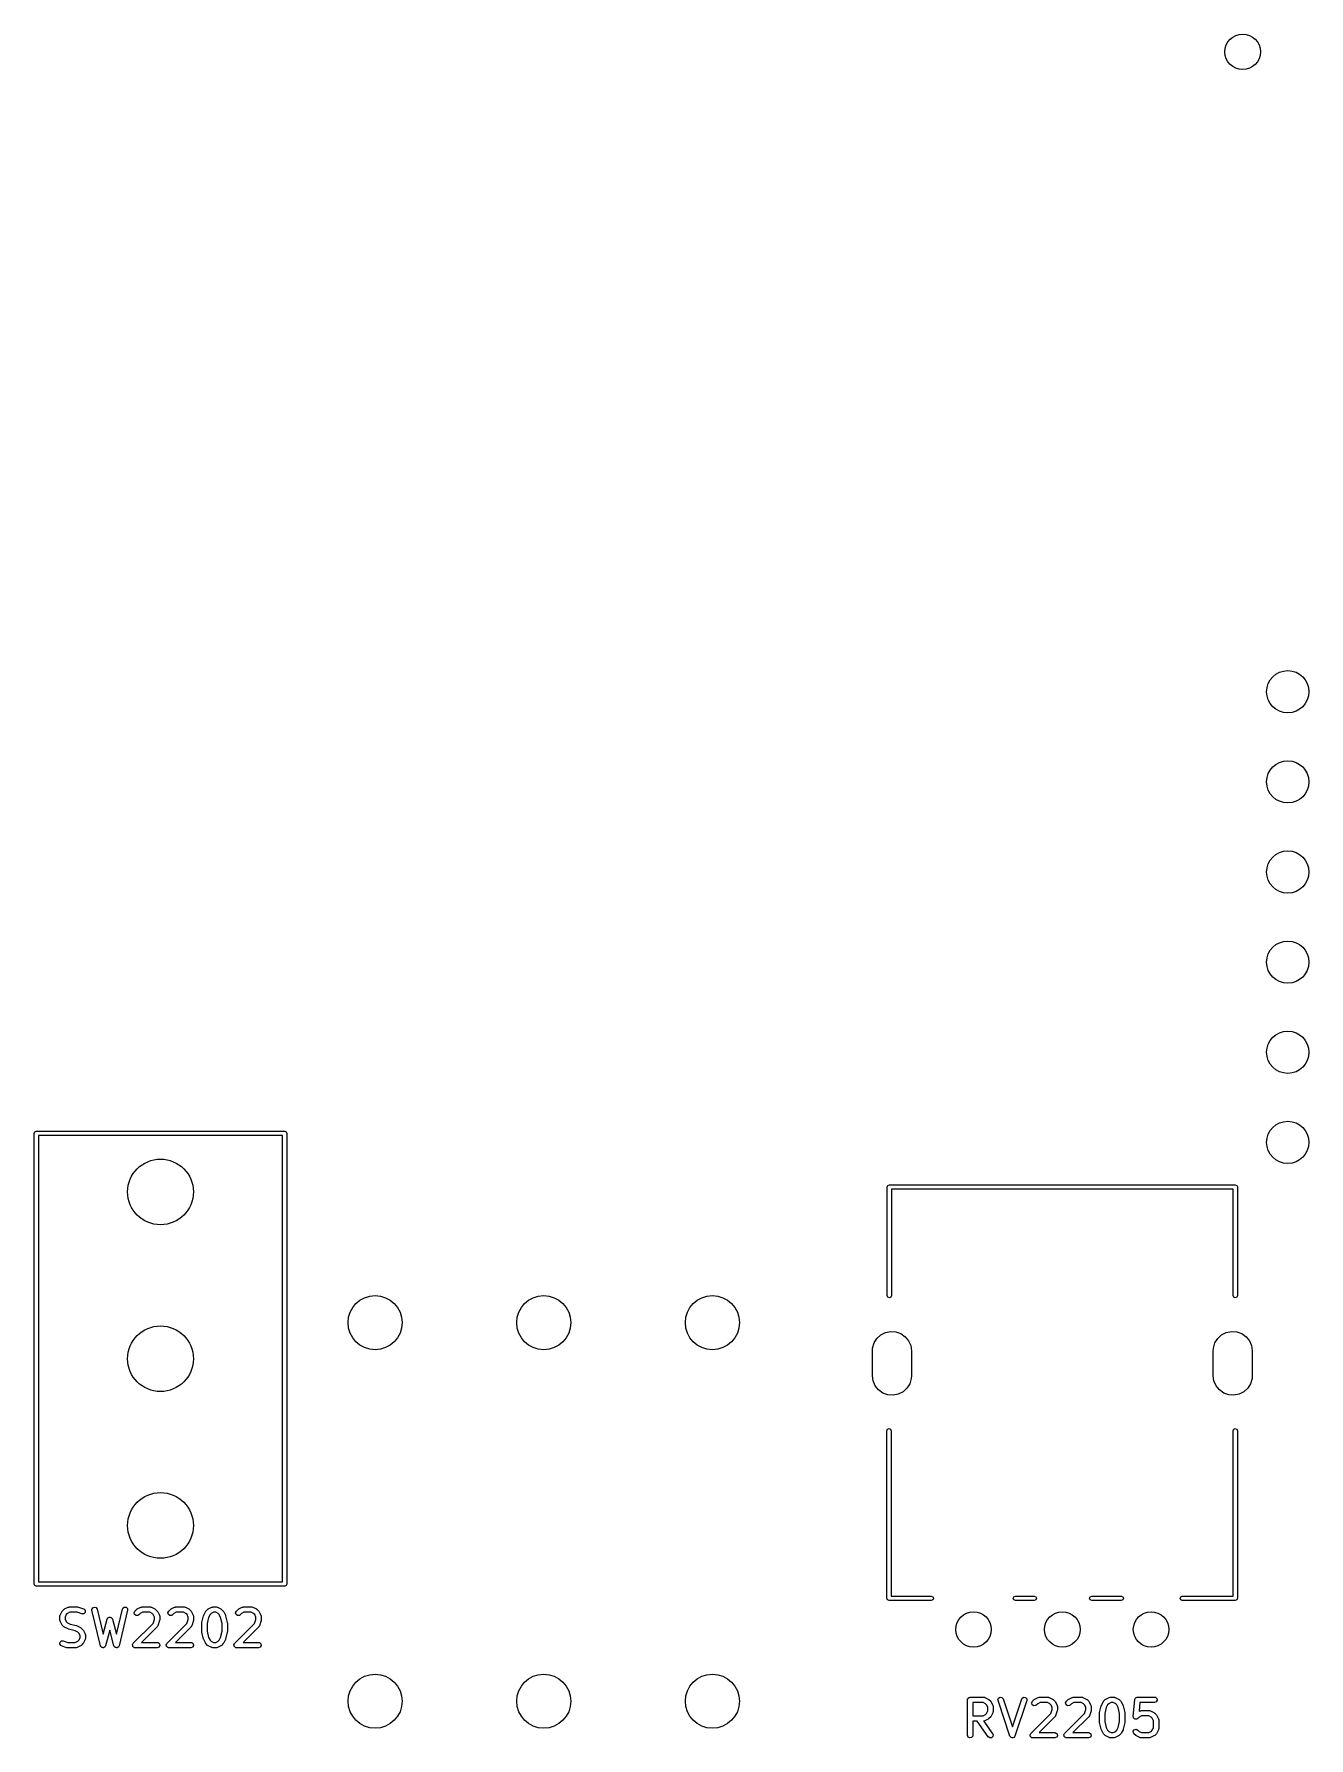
# Model space of a CAD drawing. Extents: x 126 to 289, y -245 to -37.
# Drawn here: x 248.41 to 284.31, y -135.4 to -87.38 of the extents above; entities that cross this region are included whole.
import ezdxf

# ---------------------------------------------------------------- set-up
doc = ezdxf.new("R2010")
doc.units = 0
doc.layers.add('BLACK', color=7, linetype='CONTINUOUS')

msp = doc.modelspace()

# ---------------------------------------------------------------- linework, layer by layer
at = {"layer": 'BLACK', "linetype": 'CONTINUOUS'}
for p, q in [((248.408, -118.364), (248.426, -118.322)), ((248.408, -131.064), (248.408, -118.364)), ((248.426, -118.322), (248.468, -118.304)), ((248.468, -118.304), (255.468, -118.304)), ((248.528, -118.424), (248.528, -131.004)), ((255.408, -118.424), (248.528, -118.424)), ((255.408, -131.004), (255.408, -118.424)), ((255.468, -118.304), (255.51, -118.322)), ((255.51, -118.322), (255.528, -118.364)), ((255.528, -118.364), (255.528, -131.064)), ((272.438, -119.874), (272.456, -119.832)), ((272.438, -122.934), (272.438, -119.874)), ((272.456, -119.832), (272.498, -119.814)), ((272.498, -119.814), (282.238, -119.814)), ((282.178, -119.934), (272.558, -119.934)), ((272.558, -119.934), (272.558, -122.934)), ((282.178, -122.934), (282.178, -119.934)), ((282.238, -119.814), (282.28, -119.832)), ((282.28, -119.832), (282.298, -119.874)), ((282.298, -119.874), (282.298, -122.934)), ((272.456, -122.976), (272.438, -122.934)), ((272.498, -122.994), (272.456, -122.976)), ((272.54, -122.976), (272.498, -122.994)), ((272.558, -122.934), (272.54, -122.976)), ((282.196, -122.976), (282.178, -122.934)), ((282.238, -122.994), (282.196, -122.976)), ((282.28, -122.976), (282.238, -122.994)), ((282.298, -122.934), (282.28, -122.976)), ((272.024, -124.414), (272.066, -124.27)), ((272.066, -124.27), (272.144, -124.143)), ((272.144, -124.143), (272.254, -124.042)), ((272.254, -124.042), (272.387, -123.975)), ((272.387, -123.975), (272.533, -123.945)), ((272.533, -123.945), (272.682, -123.956)), ((272.682, -123.956), (272.823, -124.007)), ((272.823, -124.007), (272.945, -124.093)), ((272.945, -124.093), (273.038, -124.209)), ((273.038, -124.209), (273.098, -124.346)), ((273.098, -124.346), (273.118, -124.494)), ((281.624, -124.414), (281.666, -124.27)), ((281.666, -124.27), (281.744, -124.143)), ((281.744, -124.143), (281.854, -124.042)), ((281.854, -124.042), (281.987, -123.975)), ((281.987, -123.975), (282.133, -123.945)), ((282.133, -123.945), (282.282, -123.956)), ((282.282, -123.956), (282.423, -124.007)), ((282.423, -124.007), (282.545, -124.093)), ((282.545, -124.093), (282.638, -124.209)), ((282.638, -124.209), (282.698, -124.346)), ((282.698, -124.346), (282.718, -124.494)), ((272.018, -124.494), (272.024, -124.414)), ((272.018, -125.194), (272.018, -124.494)), ((273.118, -124.494), (273.118, -125.194)), ((281.618, -124.494), (281.624, -124.414)), ((281.618, -125.194), (281.618, -124.494)), ((282.718, -124.494), (282.718, -125.194)), ((272.038, -125.342), (272.018, -125.194)), ((273.112, -125.274), (273.07, -125.418)), ((273.118, -125.194), (273.112, -125.274)), ((281.638, -125.342), (281.618, -125.194)), ((282.712, -125.274), (282.67, -125.418)), ((282.718, -125.194), (282.712, -125.274)), ((272.098, -125.479), (272.038, -125.342)), ((272.191, -125.595), (272.098, -125.479)), ((272.313, -125.681), (272.191, -125.595)), ((272.454, -125.732), (272.313, -125.681)), ((272.603, -125.743), (272.454, -125.732)), ((272.749, -125.713), (272.603, -125.743)), ((272.882, -125.646), (272.749, -125.713)), ((272.992, -125.545), (272.882, -125.646)), ((273.07, -125.418), (272.992, -125.545)), ((281.698, -125.479), (281.638, -125.342)), ((281.791, -125.595), (281.698, -125.479)), ((281.913, -125.681), (281.791, -125.595)), ((282.054, -125.732), (281.913, -125.681)), ((282.203, -125.743), (282.054, -125.732)), ((282.349, -125.713), (282.203, -125.743)), ((282.482, -125.646), (282.349, -125.713)), ((282.592, -125.545), (282.482, -125.646)), ((282.67, -125.418), (282.592, -125.545)), ((272.428, -126.744), (272.446, -126.702)), ((272.428, -131.464), (272.428, -126.744)), ((272.446, -126.702), (272.488, -126.684)), ((272.488, -126.684), (272.53, -126.702)), ((272.53, -126.702), (272.548, -126.744)), ((272.548, -126.744), (272.548, -131.404)), ((282.178, -126.744), (282.196, -126.702)), ((282.178, -131.404), (282.178, -126.744)), ((282.196, -126.702), (282.238, -126.684)), ((282.238, -126.684), (282.28, -126.702)), ((282.28, -126.702), (282.298, -126.744)), ((282.298, -126.744), (282.298, -131.464)), ((248.426, -131.106), (248.408, -131.064)), ((248.528, -131.004), (255.408, -131.004)), ((255.528, -131.064), (255.51, -131.106)), ((248.468, -131.124), (248.426, -131.106)), ((255.468, -131.124), (248.468, -131.124)), ((255.51, -131.106), (255.468, -131.124)), ((272.446, -131.506), (272.428, -131.464)), ((272.488, -131.524), (272.446, -131.506)), ((272.493, -131.522), (272.488, -131.524)), ((272.498, -131.524), (272.493, -131.522)), ((273.678, -131.524), (272.498, -131.524)), ((272.548, -131.404), (273.678, -131.404)), ((273.678, -131.404), (273.72, -131.422)), ((273.72, -131.506), (273.678, -131.524)), ((273.72, -131.422), (273.738, -131.464)), ((273.738, -131.464), (273.72, -131.506)), ((275.988, -131.464), (276.006, -131.422)), ((276.006, -131.506), (275.988, -131.464)), ((276.006, -131.422), (276.048, -131.404)), ((276.048, -131.524), (276.006, -131.506)), ((276.048, -131.404), (276.578, -131.404)), ((276.578, -131.524), (276.048, -131.524)), ((276.578, -131.404), (276.62, -131.422)), ((276.62, -131.506), (276.578, -131.524)), ((276.62, -131.422), (276.638, -131.464)), ((276.638, -131.464), (276.62, -131.506)), ((278.138, -131.464), (278.156, -131.422)), ((278.156, -131.506), (278.138, -131.464)), ((278.156, -131.422), (278.198, -131.404)), ((278.198, -131.524), (278.156, -131.506)), ((278.198, -131.404), (279.028, -131.404)), ((279.028, -131.524), (278.198, -131.524)), ((279.028, -131.404), (279.07, -131.422)), ((279.07, -131.506), (279.028, -131.524)), ((279.07, -131.422), (279.088, -131.464)), ((279.088, -131.464), (279.07, -131.506)), ((280.688, -131.464), (280.706, -131.422)), ((280.706, -131.506), (280.688, -131.464)), ((280.706, -131.422), (280.748, -131.404)), ((280.748, -131.524), (280.706, -131.506)), ((280.748, -131.404), (282.178, -131.404)), ((282.238, -131.524), (280.748, -131.524)), ((282.28, -131.506), (282.238, -131.524)), ((282.298, -131.464), (282.28, -131.506)), ((249.131, -131.977), (249.136, -131.951)), ((249.131, -132.072), (249.131, -131.977)), ((249.136, -131.951), (249.138, -131.948)), ((249.138, -131.948), (249.139, -131.943)), ((249.139, -131.943), (249.187, -131.848)), ((249.187, -131.848), (249.2, -131.83)), ((249.2, -131.83), (249.201, -131.829)), ((249.201, -131.829), (249.248, -131.781)), ((249.248, -131.781), (249.267, -131.768)), ((249.267, -131.768), (249.268, -131.767)), ((249.268, -131.767), (249.363, -131.719)), ((249.315, -131.926), (249.281, -131.995)), ((249.281, -131.995), (249.281, -132.054)), ((249.346, -131.896), (249.315, -131.926)), ((249.414, -131.861), (249.346, -131.896)), ((249.363, -131.719), (249.388, -131.712)), ((249.388, -131.712), (249.392, -131.713)), ((249.392, -131.713), (249.397, -131.711)), ((249.397, -131.711), (249.635, -131.711)), ((249.622, -131.861), (249.414, -131.861)), ((249.754, -131.905), (249.622, -131.861)), ((249.635, -131.711), (249.657, -131.715)), ((249.657, -131.715), (249.658, -131.715)), ((249.658, -131.715), (249.801, -131.763)), ((249.805, -131.904), (249.754, -131.905)), ((249.801, -131.763), (249.824, -131.775)), ((249.843, -131.87), (249.805, -131.904)), ((249.824, -131.775), (249.851, -131.819)), ((249.851, -131.819), (249.843, -131.87)), ((250.036, -131.778), (250.059, -131.732)), ((250.038, -131.804), (250.036, -131.778)), ((250.276, -132.804), (250.038, -131.804)), ((250.059, -131.732), (250.106, -131.712)), ((250.106, -131.712), (250.156, -131.726)), ((250.156, -131.726), (250.184, -131.769)), ((250.184, -131.769), (250.353, -132.48)), ((250.467, -132.053), (250.478, -132.029)), ((250.478, -132.029), (250.484, -132.025)), ((250.484, -132.025), (250.486, -132.019)), ((250.486, -132.019), (250.504, -132.011)), ((250.504, -132.011), (250.52, -132)), ((250.52, -132), (250.527, -132)), ((250.527, -132), (250.533, -131.997)), ((250.533, -131.997), (250.552, -132.002)), ((250.552, -132.002), (250.571, -132.004)), ((250.571, -132.004), (250.576, -132.009)), ((250.576, -132.009), (250.583, -132.011)), ((250.583, -132.011), (250.594, -132.027)), ((250.594, -132.027), (250.607, -132.04)), ((250.607, -132.04), (250.608, -132.047)), ((250.726, -132.48), (250.895, -131.769)), ((251.041, -131.804), (250.803, -132.804)), ((250.895, -131.769), (250.905, -131.745)), ((250.905, -131.745), (250.947, -131.715)), ((250.947, -131.715), (250.998, -131.718)), ((250.998, -131.718), (251.035, -131.753)), ((251.035, -131.753), (251.041, -131.804)), ((251.227, -131.875), (251.248, -131.829)), ((251.24, -131.925), (251.227, -131.875)), ((251.282, -131.954), (251.24, -131.925)), ((251.248, -131.829), (251.296, -131.781)), ((251.333, -131.95), (251.282, -131.954)), ((251.296, -131.781), (251.314, -131.768)), ((251.314, -131.768), (251.315, -131.767)), ((251.315, -131.767), (251.411, -131.719)), ((251.354, -131.935), (251.333, -131.95)), ((251.393, -131.896), (251.354, -131.935)), ((251.462, -131.861), (251.393, -131.896)), ((251.411, -131.719), (251.436, -131.712)), ((251.436, -131.712), (251.44, -131.713)), ((251.44, -131.713), (251.444, -131.711)), ((251.444, -131.711), (251.682, -131.711)), ((251.665, -131.861), (251.462, -131.861)), ((251.733, -131.896), (251.665, -131.861)), ((251.682, -131.711), (251.708, -131.716)), ((251.708, -131.716), (251.711, -131.719)), ((251.711, -131.719), (251.716, -131.719)), ((251.716, -131.719), (251.811, -131.767)), ((251.764, -131.926), (251.733, -131.896)), ((251.798, -131.995), (251.764, -131.926)), ((251.798, -132.06), (251.798, -131.995)), ((251.811, -131.767), (251.829, -131.78)), ((251.829, -131.78), (251.831, -131.781)), ((251.831, -131.781), (251.878, -131.829)), ((251.878, -131.829), (251.891, -131.847)), ((251.891, -131.847), (251.892, -131.848)), ((251.892, -131.848), (251.94, -131.943)), ((251.94, -131.943), (251.947, -131.968)), ((251.947, -131.968), (251.946, -131.973)), ((251.946, -131.973), (251.948, -131.977)), ((251.948, -131.977), (251.948, -132.072)), ((252.179, -131.875), (252.201, -131.829)), ((252.192, -131.925), (252.179, -131.875)), ((252.234, -131.954), (252.192, -131.925)), ((252.201, -131.829), (252.248, -131.781)), ((252.285, -131.95), (252.234, -131.954)), ((252.248, -131.781), (252.267, -131.768)), ((252.267, -131.768), (252.268, -131.767)), ((252.268, -131.767), (252.363, -131.719)), ((252.307, -131.935), (252.285, -131.95)), ((252.346, -131.896), (252.307, -131.935)), ((252.414, -131.861), (252.346, -131.896)), ((252.363, -131.719), (252.388, -131.712)), ((252.388, -131.712), (252.392, -131.713)), ((252.392, -131.713), (252.397, -131.711)), ((252.397, -131.711), (252.635, -131.711)), ((252.617, -131.861), (252.414, -131.861)), ((252.685, -131.896), (252.617, -131.861)), ((252.635, -131.711), (252.66, -131.716)), ((252.66, -131.716), (252.664, -131.719)), ((252.664, -131.719), (252.668, -131.719)), ((252.668, -131.719), (252.763, -131.767)), ((252.716, -131.926), (252.685, -131.896)), ((252.75, -131.995), (252.716, -131.926)), ((252.75, -132.06), (252.75, -131.995)), ((252.763, -131.767), (252.781, -131.78)), ((252.781, -131.78), (252.783, -131.781)), ((252.783, -131.781), (252.831, -131.829)), ((252.831, -131.829), (252.843, -131.847)), ((252.843, -131.847), (252.845, -131.848)), ((252.845, -131.848), (252.892, -131.943)), ((252.892, -131.943), (252.9, -131.968)), ((252.9, -131.968), (252.899, -131.973)), ((252.899, -131.973), (252.9, -131.977)), ((252.9, -131.977), (252.9, -132.072)), ((253.133, -132.149), (253.181, -131.959)), ((253.181, -131.959), (253.186, -131.947)), ((253.186, -131.947), (253.187, -131.943)), ((253.187, -131.943), (253.234, -131.848)), ((253.234, -131.848), (253.248, -131.83)), ((253.248, -131.829), (253.296, -131.781)), ((253.248, -131.83), (253.248, -131.829)), ((253.324, -132.003), (253.281, -132.177)), ((253.296, -131.781), (253.314, -131.768)), ((253.314, -131.768), (253.315, -131.767)), ((253.315, -131.767), (253.411, -131.719)), ((253.363, -131.926), (253.324, -132.003)), ((253.393, -131.896), (253.363, -131.926)), ((253.462, -131.861), (253.393, -131.896)), ((253.411, -131.719), (253.436, -131.712)), ((253.436, -131.712), (253.44, -131.713)), ((253.44, -131.713), (253.444, -131.711)), ((253.444, -131.711), (253.539, -131.711)), ((253.522, -131.861), (253.462, -131.861)), ((253.59, -131.896), (253.522, -131.861)), ((253.539, -131.711), (253.565, -131.716)), ((253.565, -131.716), (253.569, -131.719)), ((253.569, -131.719), (253.573, -131.719)), ((253.573, -131.719), (253.668, -131.767)), ((253.621, -131.926), (253.59, -131.896)), ((253.659, -132.003), (253.621, -131.926)), ((253.703, -132.177), (253.659, -132.003)), ((253.668, -131.767), (253.686, -131.78)), ((253.686, -131.78), (253.688, -131.781)), ((253.688, -131.781), (253.735, -131.829)), ((253.735, -131.829), (253.748, -131.847)), ((253.748, -131.847), (253.749, -131.848)), ((253.749, -131.848), (253.797, -131.943)), ((253.797, -131.943), (253.801, -131.956)), ((253.801, -131.956), (253.803, -131.959)), ((253.803, -131.959), (253.85, -132.149)), ((254.084, -131.875), (254.105, -131.829)), ((254.097, -131.925), (254.084, -131.875)), ((254.139, -131.954), (254.097, -131.925)), ((254.105, -131.829), (254.153, -131.781)), ((254.19, -131.95), (254.139, -131.954)), ((254.153, -131.781), (254.171, -131.768)), ((254.171, -131.768), (254.173, -131.767)), ((254.173, -131.767), (254.268, -131.719)), ((254.212, -131.935), (254.19, -131.95)), ((254.251, -131.896), (254.212, -131.935)), ((254.319, -131.861), (254.251, -131.896)), ((254.268, -131.719), (254.293, -131.712)), ((254.293, -131.712), (254.297, -131.713)), ((254.297, -131.713), (254.301, -131.711)), ((254.301, -131.711), (254.539, -131.711)), ((254.522, -131.861), (254.319, -131.861)), ((254.59, -131.896), (254.522, -131.861)), ((254.539, -131.711), (254.565, -131.716)), ((254.565, -131.716), (254.569, -131.719)), ((254.569, -131.719), (254.573, -131.719)), ((254.573, -131.719), (254.668, -131.767)), ((254.621, -131.926), (254.59, -131.896)), ((254.655, -131.995), (254.621, -131.926)), ((254.655, -132.06), (254.655, -131.995)), ((254.668, -131.767), (254.686, -131.78)), ((254.686, -131.78), (254.688, -131.781)), ((254.688, -131.781), (254.735, -131.829)), ((254.735, -131.829), (254.748, -131.847)), ((254.748, -131.847), (254.749, -131.848)), ((254.749, -131.848), (254.797, -131.943)), ((254.797, -131.943), (254.804, -131.968)), ((254.804, -131.968), (254.803, -131.973)), ((254.803, -131.973), (254.805, -131.977)), ((254.805, -131.977), (254.805, -132.072)), ((249.133, -132.076), (249.131, -132.072)), ((249.132, -132.081), (249.133, -132.076)), ((249.139, -132.106), (249.132, -132.081)), ((249.187, -132.201), (249.139, -132.106)), ((249.188, -132.202), (249.187, -132.201)), ((249.201, -132.22), (249.188, -132.202)), ((249.248, -132.268), (249.201, -132.22)), ((249.25, -132.269), (249.248, -132.268)), ((249.268, -132.282), (249.25, -132.269)), ((249.363, -132.33), (249.268, -132.282)), ((249.281, -132.054), (249.315, -132.123)), ((249.315, -132.123), (249.346, -132.153)), ((249.346, -132.153), (249.423, -132.192)), ((249.367, -132.33), (249.363, -132.33)), ((249.378, -132.335), (249.367, -132.33)), ((249.561, -132.381), (249.378, -132.335)), ((249.423, -132.192), (249.605, -132.237)), ((249.638, -132.419), (249.561, -132.381)), ((249.605, -132.237), (249.617, -132.243)), ((249.617, -132.243), (249.621, -132.243)), ((249.621, -132.243), (249.716, -132.291)), ((249.668, -132.45), (249.638, -132.419)), ((249.703, -132.518), (249.668, -132.45)), ((249.703, -132.578), (249.703, -132.518)), ((249.716, -132.291), (249.734, -132.304)), ((249.734, -132.304), (249.735, -132.305)), ((249.735, -132.305), (249.783, -132.352)), ((249.783, -132.352), (249.796, -132.371)), ((249.796, -132.371), (249.797, -132.372)), ((249.797, -132.372), (249.845, -132.467)), ((249.845, -132.467), (249.852, -132.492)), ((249.852, -132.492), (249.851, -132.496)), ((249.851, -132.496), (249.853, -132.501)), ((249.853, -132.501), (249.853, -132.596)), ((250.353, -132.48), (250.467, -132.053)), ((250.539, -132.363), (250.421, -132.806)), ((250.657, -132.806), (250.539, -132.363)), ((250.608, -132.047), (250.612, -132.053)), ((250.612, -132.053), (250.726, -132.48)), ((251.201, -132.733), (251.76, -132.174)), ((251.878, -132.268), (251.435, -132.711)), ((251.76, -132.174), (251.798, -132.06)), ((251.88, -132.264), (251.878, -132.268)), ((251.884, -132.262), (251.88, -132.264)), ((251.896, -132.239), (251.884, -132.262)), ((251.944, -132.096), (251.896, -132.239)), ((251.948, -132.072), (251.944, -132.094)), ((251.944, -132.094), (251.944, -132.096)), ((252.153, -132.733), (252.712, -132.174)), ((252.831, -132.268), (252.387, -132.711)), ((252.712, -132.174), (252.75, -132.06)), ((252.832, -132.264), (252.831, -132.268)), ((252.836, -132.262), (252.832, -132.264)), ((252.849, -132.239), (252.836, -132.262)), ((252.896, -132.096), (252.849, -132.239)), ((252.9, -132.072), (252.896, -132.094)), ((252.896, -132.094), (252.896, -132.096)), ((253.131, -132.167), (253.134, -132.153)), ((253.131, -132.405), (253.131, -132.167)), ((253.132, -132.409), (253.131, -132.405)), ((253.133, -132.424), (253.132, -132.409)), ((253.134, -132.153), (253.133, -132.149)), ((253.181, -132.614), (253.133, -132.424)), ((253.281, -132.177), (253.281, -132.396)), ((253.281, -132.396), (253.324, -132.57)), ((253.659, -132.57), (253.703, -132.396)), ((253.703, -132.396), (253.703, -132.177)), ((253.85, -132.424), (253.803, -132.614)), ((253.85, -132.149), (253.851, -132.164)), ((253.853, -132.405), (253.85, -132.42)), ((253.85, -132.42), (253.85, -132.424)), ((253.851, -132.164), (253.853, -132.167)), ((253.853, -132.167), (253.853, -132.405)), ((254.058, -132.733), (254.617, -132.174)), ((254.735, -132.268), (254.292, -132.711)), ((254.617, -132.174), (254.655, -132.06)), ((254.737, -132.264), (254.735, -132.268)), ((254.741, -132.262), (254.737, -132.264)), ((254.753, -132.239), (254.741, -132.262)), ((254.801, -132.096), (254.753, -132.239)), ((254.805, -132.072), (254.801, -132.094)), ((254.801, -132.094), (254.801, -132.096)), ((249.133, -132.754), (249.14, -132.703)), ((249.159, -132.798), (249.133, -132.754)), ((249.14, -132.703), (249.179, -132.669)), ((249.182, -132.81), (249.159, -132.798)), ((249.179, -132.669), (249.23, -132.668)), ((249.325, -132.858), (249.182, -132.81)), ((249.23, -132.668), (249.361, -132.711)), ((249.327, -132.857), (249.325, -132.858)), ((249.349, -132.861), (249.327, -132.857)), ((249.587, -132.861), (249.349, -132.861)), ((249.361, -132.711), (249.569, -132.711)), ((249.569, -132.711), (249.638, -132.677)), ((249.591, -132.86), (249.587, -132.861)), ((249.596, -132.861), (249.591, -132.86)), ((249.621, -132.853), (249.596, -132.861)), ((249.716, -132.806), (249.621, -132.853)), ((249.638, -132.677), (249.668, -132.647)), ((249.668, -132.647), (249.703, -132.578)), ((249.717, -132.805), (249.716, -132.806)), ((249.735, -132.792), (249.717, -132.805)), ((249.783, -132.744), (249.735, -132.792)), ((249.784, -132.743), (249.783, -132.744)), ((249.797, -132.725), (249.784, -132.743)), ((249.845, -132.629), (249.797, -132.725)), ((249.848, -132.622), (249.845, -132.625)), ((249.845, -132.625), (249.845, -132.629)), ((249.853, -132.596), (249.848, -132.622)), ((250.28, -132.81), (250.276, -132.804)), ((250.281, -132.818), (250.28, -132.81)), ((250.294, -132.831), (250.281, -132.818)), ((250.304, -132.847), (250.294, -132.831)), ((250.312, -132.849), (250.304, -132.847)), ((250.317, -132.854), (250.312, -132.849)), ((250.336, -132.856), (250.317, -132.854)), ((250.353, -132.861), (250.336, -132.856)), ((250.361, -132.858), (250.353, -132.861)), ((250.368, -132.859), (250.361, -132.858)), ((250.384, -132.848), (250.368, -132.859)), ((250.4, -132.841), (250.384, -132.848)), ((250.404, -132.834), (250.4, -132.841)), ((250.41, -132.829), (250.404, -132.834)), ((250.421, -132.806), (250.41, -132.829)), ((250.662, -132.812), (250.657, -132.806)), ((250.663, -132.82), (250.662, -132.812)), ((250.676, -132.833), (250.663, -132.82)), ((250.687, -132.848), (250.676, -132.833)), ((250.694, -132.85), (250.687, -132.848)), ((250.7, -132.855), (250.694, -132.85)), ((250.719, -132.856), (250.7, -132.855)), ((250.736, -132.861), (250.719, -132.856)), ((250.743, -132.858), (250.736, -132.861)), ((250.751, -132.858), (250.743, -132.858)), ((250.766, -132.847), (250.751, -132.858)), ((250.783, -132.839), (250.766, -132.847)), ((250.786, -132.832), (250.783, -132.839)), ((250.793, -132.828), (250.786, -132.832)), ((250.803, -132.804), (250.793, -132.828)), ((251.179, -132.78), (251.18, -132.777)), ((251.185, -132.802), (251.179, -132.78)), ((251.18, -132.773), (251.191, -132.754)), ((251.18, -132.777), (251.18, -132.773)), ((251.189, -132.824), (251.185, -132.802)), ((251.191, -132.826), (251.189, -132.824)), ((251.191, -132.754), (251.201, -132.733)), ((251.192, -132.829), (251.191, -132.826)), ((251.211, -132.842), (251.192, -132.829)), ((251.228, -132.857), (251.211, -132.842)), ((251.233, -132.858), (251.228, -132.857)), ((251.234, -132.859), (251.233, -132.858)), ((251.238, -132.859), (251.234, -132.859)), ((251.254, -132.861), (251.238, -132.859)), ((251.873, -132.861), (251.254, -132.861)), ((251.435, -132.711), (251.873, -132.711)), ((251.873, -132.711), (251.898, -132.716)), ((251.921, -132.844), (251.873, -132.861)), ((251.898, -132.716), (251.938, -132.749)), ((251.947, -132.799), (251.921, -132.844)), ((251.938, -132.749), (251.947, -132.799)), ((252.131, -132.78), (252.133, -132.777)), ((252.137, -132.802), (252.131, -132.78)), ((252.132, -132.773), (252.144, -132.754)), ((252.133, -132.777), (252.132, -132.773)), ((252.141, -132.824), (252.137, -132.802)), ((252.144, -132.826), (252.141, -132.824)), ((252.144, -132.754), (252.153, -132.733)), ((252.145, -132.829), (252.144, -132.826)), ((252.163, -132.842), (252.145, -132.829)), ((252.18, -132.857), (252.163, -132.842)), ((252.185, -132.858), (252.18, -132.857)), ((252.187, -132.859), (252.185, -132.858)), ((252.19, -132.859), (252.187, -132.859)), ((252.206, -132.861), (252.19, -132.859)), ((252.825, -132.861), (252.206, -132.861)), ((252.387, -132.711), (252.825, -132.711)), ((252.825, -132.711), (252.851, -132.716)), ((252.873, -132.844), (252.825, -132.861)), ((252.851, -132.716), (252.89, -132.749)), ((252.899, -132.799), (252.873, -132.844)), ((252.89, -132.749), (252.899, -132.799)), ((253.183, -132.617), (253.181, -132.614)), ((253.187, -132.629), (253.183, -132.617)), ((253.234, -132.725), (253.187, -132.629)), ((253.235, -132.726), (253.234, -132.725)), ((253.248, -132.744), (253.235, -132.726)), ((253.296, -132.792), (253.248, -132.744)), ((253.297, -132.792), (253.296, -132.792)), ((253.315, -132.806), (253.297, -132.792)), ((253.411, -132.853), (253.315, -132.806)), ((253.324, -132.57), (253.363, -132.647)), ((253.363, -132.647), (253.393, -132.677)), ((253.393, -132.677), (253.462, -132.711)), ((253.415, -132.854), (253.411, -132.853)), ((253.419, -132.857), (253.415, -132.854)), ((253.444, -132.861), (253.419, -132.857)), ((253.539, -132.861), (253.444, -132.861)), ((253.462, -132.711), (253.522, -132.711)), ((253.522, -132.711), (253.59, -132.677)), ((253.544, -132.86), (253.539, -132.861)), ((253.548, -132.861), (253.544, -132.86)), ((253.573, -132.853), (253.548, -132.861)), ((253.668, -132.806), (253.573, -132.853)), ((253.59, -132.677), (253.621, -132.647)), ((253.621, -132.647), (253.659, -132.57)), ((253.669, -132.805), (253.668, -132.806)), ((253.688, -132.792), (253.669, -132.805)), ((253.735, -132.744), (253.688, -132.792)), ((253.736, -132.743), (253.735, -132.744)), ((253.749, -132.725), (253.736, -132.743)), ((253.797, -132.629), (253.749, -132.725)), ((253.803, -132.614), (253.797, -132.626)), ((253.797, -132.626), (253.797, -132.629)), ((254.036, -132.78), (254.038, -132.777)), ((254.042, -132.802), (254.036, -132.78)), ((254.037, -132.773), (254.048, -132.754)), ((254.038, -132.777), (254.037, -132.773)), ((254.046, -132.824), (254.042, -132.802)), ((254.049, -132.826), (254.046, -132.824)), ((254.048, -132.754), (254.058, -132.733)), ((254.049, -132.829), (254.049, -132.826)), ((254.068, -132.842), (254.049, -132.829)), ((254.085, -132.857), (254.068, -132.842)), ((254.09, -132.858), (254.085, -132.857)), ((254.091, -132.859), (254.09, -132.858)), ((254.095, -132.859), (254.091, -132.859)), ((254.111, -132.861), (254.095, -132.859)), ((254.73, -132.861), (254.111, -132.861)), ((254.292, -132.711), (254.73, -132.711)), ((254.73, -132.711), (254.756, -132.716)), ((254.778, -132.844), (254.73, -132.861)), ((254.756, -132.716), (254.795, -132.749)), ((254.804, -132.799), (254.778, -132.844)), ((254.795, -132.749), (254.804, -132.799)), ((274.698, -134.326), (274.699, -134.317)), ((274.698, -135.326), (274.698, -134.326)), ((274.699, -134.313), (274.701, -134.31)), ((274.699, -134.317), (274.699, -134.313)), ((274.701, -134.31), (274.702, -134.301)), ((274.702, -134.301), (274.715, -134.286)), ((274.715, -134.286), (274.725, -134.269)), ((274.725, -134.269), (274.731, -134.267)), ((274.731, -134.267), (274.735, -134.261)), ((274.735, -134.261), (274.754, -134.258)), ((274.754, -134.258), (274.773, -134.251)), ((274.773, -134.251), (275.154, -134.251)), ((274.848, -134.401), (274.848, -134.775)), ((275.136, -134.401), (274.848, -134.401)), ((275.205, -134.436), (275.136, -134.401)), ((275.154, -134.251), (275.179, -134.256)), ((275.179, -134.256), (275.183, -134.259)), ((275.183, -134.259), (275.187, -134.259)), ((275.187, -134.259), (275.282, -134.307)), ((275.235, -134.466), (275.205, -134.436)), ((275.282, -134.307), (275.301, -134.32)), ((275.301, -134.32), (275.302, -134.321)), ((275.302, -134.321), (275.35, -134.369)), ((275.35, -134.369), (275.362, -134.387)), ((275.362, -134.387), (275.364, -134.388)), ((275.364, -134.388), (275.411, -134.483)), ((275.555, -134.324), (275.574, -134.277)), ((275.559, -134.35), (275.555, -134.324)), ((275.892, -135.35), (275.559, -134.35)), ((275.574, -134.277), (275.619, -134.252)), ((275.619, -134.252), (275.669, -134.262)), ((275.669, -134.262), (275.701, -134.303)), ((275.701, -134.303), (275.963, -135.089)), ((275.963, -135.089), (276.225, -134.303)), ((276.368, -134.35), (276.034, -135.35)), ((276.225, -134.303), (276.238, -134.28)), ((276.238, -134.28), (276.282, -134.253)), ((276.282, -134.253), (276.332, -134.26)), ((276.332, -134.26), (276.366, -134.299)), ((276.366, -134.299), (276.368, -134.35)), ((276.508, -134.415), (276.529, -134.369)), ((276.521, -134.465), (276.508, -134.415)), ((276.529, -134.369), (276.577, -134.321)), ((276.577, -134.321), (276.595, -134.308)), ((276.595, -134.308), (276.596, -134.307)), ((276.596, -134.307), (276.692, -134.259)), ((276.674, -134.436), (276.635, -134.475)), ((276.743, -134.401), (276.674, -134.436)), ((276.692, -134.259), (276.717, -134.252)), ((276.717, -134.252), (276.721, -134.253)), ((276.721, -134.253), (276.725, -134.251)), ((276.725, -134.251), (276.963, -134.251)), ((276.946, -134.401), (276.743, -134.401)), ((277.014, -134.436), (276.946, -134.401)), ((276.963, -134.251), (276.989, -134.256)), ((276.989, -134.256), (276.992, -134.259)), ((276.992, -134.259), (276.997, -134.259)), ((276.997, -134.259), (277.092, -134.307)), ((277.044, -134.466), (277.014, -134.436)), ((277.092, -134.307), (277.11, -134.32)), ((277.11, -134.32), (277.112, -134.321)), ((277.112, -134.321), (277.159, -134.369)), ((277.159, -134.369), (277.172, -134.387)), ((277.172, -134.387), (277.173, -134.388)), ((277.173, -134.388), (277.221, -134.483)), ((277.46, -134.415), (277.482, -134.369)), ((277.473, -134.465), (277.46, -134.415)), ((277.482, -134.369), (277.529, -134.321)), ((277.529, -134.321), (277.548, -134.308)), ((277.548, -134.308), (277.549, -134.307)), ((277.549, -134.307), (277.644, -134.259)), ((277.627, -134.436), (277.588, -134.475)), ((277.695, -134.401), (277.627, -134.436)), ((277.644, -134.259), (277.669, -134.252)), ((277.669, -134.252), (277.673, -134.253)), ((277.673, -134.253), (277.678, -134.251)), ((277.678, -134.251), (277.916, -134.251)), ((277.898, -134.401), (277.695, -134.401)), ((277.966, -134.436), (277.898, -134.401)), ((277.916, -134.251), (277.941, -134.256)), ((277.941, -134.256), (277.945, -134.259)), ((277.945, -134.259), (277.949, -134.259)), ((277.949, -134.259), (278.044, -134.307)), ((277.997, -134.466), (277.966, -134.436)), ((278.044, -134.307), (278.062, -134.32)), ((278.062, -134.32), (278.064, -134.321)), ((278.064, -134.321), (278.112, -134.369)), ((278.112, -134.369), (278.124, -134.387)), ((278.124, -134.387), (278.126, -134.388)), ((278.126, -134.388), (278.173, -134.483)), ((278.468, -134.483), (278.515, -134.388)), ((278.515, -134.388), (278.529, -134.37)), ((278.529, -134.369), (278.577, -134.321)), ((278.529, -134.37), (278.529, -134.369)), ((278.577, -134.321), (278.595, -134.308)), ((278.595, -134.308), (278.596, -134.307)), ((278.596, -134.307), (278.692, -134.259)), ((278.674, -134.436), (278.644, -134.466)), ((278.743, -134.401), (278.674, -134.436)), ((278.692, -134.259), (278.717, -134.252)), ((278.717, -134.252), (278.721, -134.253)), ((278.721, -134.253), (278.725, -134.251)), ((278.725, -134.251), (278.82, -134.251)), ((278.803, -134.401), (278.743, -134.401)), ((278.871, -134.436), (278.803, -134.401)), ((278.82, -134.251), (278.846, -134.256)), ((278.846, -134.256), (278.849, -134.259)), ((278.849, -134.259), (278.854, -134.259)), ((278.854, -134.259), (278.949, -134.307)), ((278.902, -134.466), (278.871, -134.436)), ((278.949, -134.307), (278.967, -134.32)), ((278.967, -134.32), (278.969, -134.321)), ((278.969, -134.321), (279.016, -134.369)), ((279.016, -134.369), (279.029, -134.387)), ((279.029, -134.387), (279.03, -134.388)), ((279.03, -134.388), (279.078, -134.483)), ((279.365, -134.795), (279.412, -134.319)), ((279.412, -134.319), (279.413, -134.315)), ((279.413, -134.313), (279.415, -134.311)), ((279.413, -134.315), (279.413, -134.313)), ((279.415, -134.311), (279.419, -134.294)), ((279.419, -134.294), (279.431, -134.283)), ((279.431, -134.283), (279.439, -134.269)), ((279.439, -134.269), (279.449, -134.265)), ((279.449, -134.265), (279.456, -134.258)), ((279.456, -134.258), (279.472, -134.257)), ((279.472, -134.257), (279.487, -134.251)), ((279.487, -134.251), (279.963, -134.251)), ((279.555, -134.401), (279.53, -134.65)), ((279.963, -134.401), (279.555, -134.401)), ((279.963, -134.251), (279.989, -134.256)), ((280.011, -134.384), (279.963, -134.401)), ((279.989, -134.256), (280.028, -134.289)), ((280.037, -134.339), (280.011, -134.384)), ((280.028, -134.289), (280.037, -134.339)), ((274.848, -134.775), (275.136, -134.775)), ((274.972, -134.925), (274.848, -134.925)), ((274.848, -134.925), (274.848, -135.326)), ((275.283, -135.369), (274.972, -134.925)), ((275.136, -134.775), (275.205, -134.741)), ((275.158, -134.924), (275.155, -134.925)), ((275.155, -134.925), (275.406, -135.283)), ((275.162, -134.925), (275.158, -134.924)), ((275.187, -134.917), (275.162, -134.925)), ((275.282, -134.87), (275.187, -134.917)), ((275.205, -134.741), (275.235, -134.711)), ((275.269, -134.535), (275.235, -134.466)), ((275.235, -134.711), (275.269, -134.642)), ((275.269, -134.642), (275.269, -134.535)), ((275.284, -134.868), (275.282, -134.87)), ((275.302, -134.856), (275.284, -134.868)), ((275.35, -134.808), (275.302, -134.856)), ((275.364, -134.788), (275.35, -134.807)), ((275.35, -134.807), (275.35, -134.808)), ((275.411, -134.693), (275.364, -134.788)), ((275.411, -134.483), (275.419, -134.508)), ((275.412, -134.689), (275.411, -134.693)), ((275.415, -134.685), (275.412, -134.689)), ((275.419, -134.66), (275.415, -134.685)), ((275.419, -134.508), (275.418, -134.513)), ((275.418, -134.513), (275.419, -134.517)), ((275.419, -134.517), (275.419, -134.66)), ((276.482, -135.273), (277.041, -134.714)), ((276.563, -134.494), (276.521, -134.465)), ((276.614, -134.49), (276.563, -134.494)), ((276.635, -134.475), (276.614, -134.49)), ((277.159, -134.808), (276.716, -135.251)), ((277.041, -134.714), (277.079, -134.6)), ((277.079, -134.535), (277.044, -134.466)), ((277.079, -134.6), (277.079, -134.535)), ((277.161, -134.804), (277.159, -134.808)), ((277.165, -134.802), (277.161, -134.804)), ((277.177, -134.779), (277.165, -134.802)), ((277.225, -134.636), (277.177, -134.779)), ((277.221, -134.483), (277.228, -134.508)), ((277.229, -134.612), (277.225, -134.634)), ((277.225, -134.634), (277.225, -134.636)), ((277.228, -134.508), (277.227, -134.513)), ((277.227, -134.513), (277.229, -134.517)), ((277.229, -134.517), (277.229, -134.612)), ((277.434, -135.273), (277.993, -134.714)), ((277.515, -134.494), (277.473, -134.465)), ((277.566, -134.49), (277.515, -134.494)), ((277.588, -134.475), (277.566, -134.49)), ((278.112, -134.808), (277.668, -135.251)), ((277.993, -134.714), (278.031, -134.6)), ((278.031, -134.535), (277.997, -134.466)), ((278.031, -134.6), (278.031, -134.535)), ((278.113, -134.804), (278.112, -134.808)), ((278.117, -134.802), (278.113, -134.804)), ((278.13, -134.779), (278.117, -134.802)), ((278.177, -134.636), (278.13, -134.779)), ((278.173, -134.483), (278.181, -134.508)), ((278.181, -134.612), (278.177, -134.634)), ((278.177, -134.634), (278.177, -134.636)), ((278.181, -134.508), (278.18, -134.513)), ((278.18, -134.513), (278.181, -134.517)), ((278.181, -134.517), (278.181, -134.612)), ((278.412, -134.707), (278.415, -134.693)), ((278.412, -134.945), (278.412, -134.707)), ((278.414, -134.689), (278.462, -134.499)), ((278.415, -134.693), (278.414, -134.689)), ((278.462, -134.499), (278.467, -134.487)), ((278.467, -134.487), (278.468, -134.483)), ((278.605, -134.543), (278.562, -134.717)), ((278.562, -134.717), (278.562, -134.936)), ((278.644, -134.466), (278.605, -134.543)), ((278.94, -134.543), (278.902, -134.466)), ((278.983, -134.717), (278.94, -134.543)), ((278.983, -134.936), (278.983, -134.717)), ((279.078, -134.483), (279.082, -134.496)), ((279.082, -134.496), (279.084, -134.499)), ((279.084, -134.499), (279.131, -134.689)), ((279.131, -134.689), (279.132, -134.704)), ((279.132, -134.704), (279.133, -134.707)), ((279.133, -134.707), (279.133, -134.945)), ((279.365, -134.796), (279.365, -134.795)), ((279.371, -134.82), (279.365, -134.796)), ((279.365, -134.796), (279.365, -134.796)), ((279.377, -134.845), (279.371, -134.82)), ((279.378, -134.845), (279.377, -134.845)), ((279.378, -134.846), (279.378, -134.845)), ((279.399, -134.86), (279.378, -134.846)), ((279.419, -134.875), (279.399, -134.86)), ((279.42, -134.875), (279.419, -134.875)), ((279.445, -134.873), (279.42, -134.875)), ((279.42, -134.875), (279.42, -134.875)), ((279.47, -134.871), (279.445, -134.873)), ((279.471, -134.871), (279.47, -134.871)), ((279.492, -134.856), (279.471, -134.871)), ((279.471, -134.871), (279.471, -134.871)), ((279.531, -134.817), (279.492, -134.856)), ((279.53, -134.65), (279.549, -134.64)), ((279.6, -134.782), (279.531, -134.817)), ((279.549, -134.64), (279.574, -134.633)), ((279.574, -134.633), (279.578, -134.634)), ((279.578, -134.634), (279.582, -134.632)), ((279.582, -134.632), (279.82, -134.632)), ((279.803, -134.782), (279.6, -134.782)), ((279.871, -134.817), (279.803, -134.782)), ((279.82, -134.632), (279.846, -134.637)), ((279.846, -134.637), (279.849, -134.64)), ((279.849, -134.64), (279.854, -134.64)), ((279.854, -134.64), (279.949, -134.688)), ((279.902, -134.847), (279.871, -134.817)), ((279.936, -134.916), (279.902, -134.847)), ((279.936, -135.118), (279.936, -134.916)), ((279.949, -134.688), (279.967, -134.701)), ((279.967, -134.701), (279.969, -134.702)), ((279.969, -134.702), (280.016, -134.75)), ((280.016, -134.75), (280.029, -134.768)), ((280.029, -134.768), (280.03, -134.769)), ((280.03, -134.769), (280.078, -134.864)), ((280.078, -134.864), (280.085, -134.889)), ((280.085, -134.889), (280.084, -134.894)), ((280.084, -134.894), (280.086, -134.898)), ((280.086, -134.898), (280.086, -135.136)), ((274.715, -135.375), (274.698, -135.326)), ((274.76, -135.4), (274.715, -135.375)), ((274.81, -135.391), (274.76, -135.4)), ((274.843, -135.352), (274.81, -135.391)), ((274.848, -135.326), (274.843, -135.352)), ((275.325, -135.399), (275.283, -135.369)), ((275.376, -135.394), (275.325, -135.399)), ((275.412, -135.358), (275.376, -135.394)), ((275.406, -135.283), (275.417, -135.307)), ((275.417, -135.307), (275.412, -135.358)), ((275.893, -135.352), (275.892, -135.35)), ((275.893, -135.354), (275.893, -135.352)), ((275.909, -135.372), (275.893, -135.354)), ((275.924, -135.39), (275.909, -135.372)), ((275.926, -135.391), (275.924, -135.39)), ((275.928, -135.392), (275.926, -135.391)), ((275.951, -135.396), (275.928, -135.392)), ((275.974, -135.401), (275.951, -135.396)), ((275.976, -135.4), (275.974, -135.401)), ((275.978, -135.4), (275.976, -135.4)), ((275.998, -135.387), (275.978, -135.4)), ((276.019, -135.376), (275.998, -135.387)), ((276.02, -135.374), (276.019, -135.376)), ((276.022, -135.373), (276.02, -135.374)), ((276.034, -135.35), (276.022, -135.373)), ((276.46, -135.32), (276.461, -135.317)), ((276.466, -135.342), (276.46, -135.32)), ((276.461, -135.313), (276.472, -135.294)), ((276.461, -135.317), (276.461, -135.313)), ((276.47, -135.364), (276.466, -135.342)), ((276.472, -135.366), (276.47, -135.364)), ((276.472, -135.294), (276.482, -135.273)), ((276.473, -135.369), (276.472, -135.366)), ((276.492, -135.382), (276.473, -135.369)), ((276.509, -135.397), (276.492, -135.382)), ((276.514, -135.398), (276.509, -135.397)), ((276.515, -135.399), (276.514, -135.398)), ((276.519, -135.399), (276.515, -135.399)), ((276.535, -135.401), (276.519, -135.399)), ((277.154, -135.401), (276.535, -135.401)), ((276.716, -135.251), (277.154, -135.251)), ((277.154, -135.251), (277.179, -135.256)), ((277.202, -135.384), (277.154, -135.401)), ((277.179, -135.256), (277.219, -135.289)), ((277.228, -135.339), (277.202, -135.384)), ((277.219, -135.289), (277.228, -135.339)), ((277.412, -135.32), (277.414, -135.317)), ((277.418, -135.342), (277.412, -135.32)), ((277.413, -135.313), (277.424, -135.294)), ((277.414, -135.317), (277.413, -135.313)), ((277.422, -135.364), (277.418, -135.342)), ((277.425, -135.366), (277.422, -135.364)), ((277.424, -135.294), (277.434, -135.273)), ((277.426, -135.369), (277.425, -135.366)), ((277.444, -135.382), (277.426, -135.369)), ((277.461, -135.397), (277.444, -135.382)), ((277.466, -135.398), (277.461, -135.397)), ((277.468, -135.399), (277.466, -135.398)), ((277.471, -135.399), (277.468, -135.399)), ((277.487, -135.401), (277.471, -135.399)), ((278.106, -135.401), (277.487, -135.401)), ((277.668, -135.251), (278.106, -135.251)), ((278.106, -135.251), (278.132, -135.256)), ((278.154, -135.384), (278.106, -135.401)), ((278.132, -135.256), (278.171, -135.289)), ((278.18, -135.339), (278.154, -135.384)), ((278.171, -135.289), (278.18, -135.339)), ((278.413, -134.949), (278.412, -134.945)), ((278.414, -134.964), (278.413, -134.949)), ((278.462, -135.154), (278.414, -134.964)), ((278.464, -135.157), (278.462, -135.154)), ((278.468, -135.169), (278.464, -135.157)), ((278.515, -135.265), (278.468, -135.169)), ((278.516, -135.266), (278.515, -135.265)), ((278.529, -135.284), (278.516, -135.266)), ((278.577, -135.332), (278.529, -135.284)), ((278.562, -134.936), (278.605, -135.11)), ((278.578, -135.332), (278.577, -135.332)), ((278.596, -135.346), (278.578, -135.332)), ((278.692, -135.393), (278.596, -135.346)), ((278.605, -135.11), (278.644, -135.187)), ((278.644, -135.187), (278.674, -135.217)), ((278.674, -135.217), (278.743, -135.251)), ((278.696, -135.394), (278.692, -135.393)), ((278.699, -135.397), (278.696, -135.394)), ((278.725, -135.401), (278.699, -135.397)), ((278.82, -135.401), (278.725, -135.401)), ((278.743, -135.251), (278.803, -135.251)), ((278.803, -135.251), (278.871, -135.217)), ((278.825, -135.4), (278.82, -135.401)), ((278.829, -135.401), (278.825, -135.4)), ((278.854, -135.393), (278.829, -135.401)), ((278.949, -135.346), (278.854, -135.393)), ((278.871, -135.217), (278.902, -135.187)), ((278.902, -135.187), (278.94, -135.11)), ((278.94, -135.11), (278.983, -134.936)), ((278.95, -135.345), (278.949, -135.346)), ((278.969, -135.332), (278.95, -135.345)), ((279.016, -135.284), (278.969, -135.332)), ((279.017, -135.283), (279.016, -135.284)), ((279.03, -135.265), (279.017, -135.283)), ((279.078, -135.169), (279.03, -135.265)), ((279.084, -135.154), (279.078, -135.166)), ((279.078, -135.166), (279.078, -135.169)), ((279.131, -134.964), (279.084, -135.154)), ((279.133, -134.945), (279.131, -134.96)), ((279.131, -134.96), (279.131, -134.964)), ((279.367, -135.212), (279.396, -135.17)), ((279.371, -135.263), (279.367, -135.212)), ((279.386, -135.284), (279.371, -135.263)), ((279.434, -135.332), (279.386, -135.284)), ((279.396, -135.17), (279.446, -135.156)), ((279.435, -135.332), (279.434, -135.332)), ((279.454, -135.346), (279.435, -135.332)), ((279.446, -135.156), (279.492, -135.178)), ((279.549, -135.393), (279.454, -135.346)), ((279.492, -135.178), (279.531, -135.217)), ((279.531, -135.217), (279.6, -135.251)), ((279.553, -135.394), (279.549, -135.393)), ((279.557, -135.397), (279.553, -135.394)), ((279.582, -135.401), (279.557, -135.397)), ((279.82, -135.401), (279.582, -135.401)), ((279.6, -135.251), (279.803, -135.251)), ((279.803, -135.251), (279.871, -135.217)), ((279.825, -135.4), (279.82, -135.401)), ((279.829, -135.401), (279.825, -135.4)), ((279.854, -135.393), (279.829, -135.401)), ((279.949, -135.346), (279.854, -135.393)), ((279.871, -135.217), (279.902, -135.187)), ((279.902, -135.187), (279.936, -135.118)), ((279.95, -135.345), (279.949, -135.346)), ((279.969, -135.332), (279.95, -135.345)), ((280.016, -135.284), (279.969, -135.332)), ((280.017, -135.283), (280.016, -135.284)), ((280.03, -135.265), (280.017, -135.283)), ((280.078, -135.169), (280.03, -135.265)), ((280.081, -135.162), (280.078, -135.165)), ((280.078, -135.165), (280.078, -135.169)), ((280.086, -135.136), (280.081, -135.162))]:
    msp.add_line(p, q, dxfattribs=at)
at = {"layer": 'BLACK'}
for centre, radius in [((282.448, -87.884), 0.5), ((283.718, -105.918), 0.595), ((283.718, -108.458), 0.595), ((283.718, -110.998), 0.595), ((283.718, -113.538), 0.595), ((283.718, -116.078), 0.595), ((283.718, -118.618), 0.595), ((251.968, -120.014), 0.925), ((258.013, -123.698), 0.762), ((262.763, -123.698), 0.762), ((267.513, -123.698), 0.762), ((251.968, -124.714), 0.925), ((251.968, -129.414), 0.925), ((274.868, -132.344), 0.5), ((277.368, -132.344), 0.5), ((279.868, -132.344), 0.5), ((258.013, -134.366), 0.762), ((262.763, -134.366), 0.762), ((267.513, -134.366), 0.762)]:
    msp.add_circle(centre, radius, dxfattribs=at)

doc.saveas('drawing.dxf')
